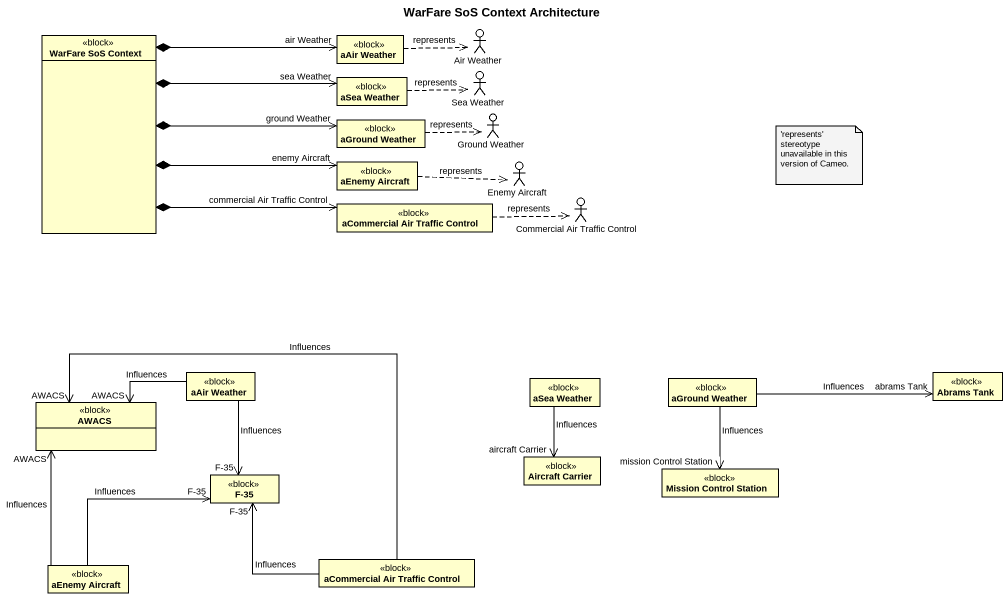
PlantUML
@startuml
title WarFare SoS Context Architecture
allowmixing
hide circle
hide empty members
class "WarFare SoS Context" as WarFare_SoS_Context <<block>>
class "aAir Weather" as aAir_Weather <<block>>
actor "Air Weather" as Air_Weather
class "aSea Weather" as aSea_Weather <<block>>
actor "Sea Weather" as Sea_Weather
class "aGround Weather" as aGround_Weather <<block>>
actor "Ground Weather" as Ground_Weather
class "aEnemy Aircraft" as aEnemy_Aircraft <<block>>
actor "Enemy Aircraft" as Enemy_Aircraft
class "aCommercial Air Traffic Control" as aCommercial_Air_Traffic <<block>>
actor "Commercial Air Traffic Control" as Commercial_Air_Traffic
class "aAir Weather" as aAir_Weather_2 <<block>>
class "aSea Weather" as aSea_Weather_2 <<block>>
class "aGround Weather" as aGround_Weather_2 <<block>>
class "Abrams Tank" as Abrams_Tank <<block>>
class AWACS <<block>>
class "F-35" as F_35 <<block>>
class "Aircraft Carrier" as Aircraft_Carrier <<block>>
class "Mission Control Station" as Mission_Control_Station <<block>>
class "aEnemy Aircraft" as aEnemy_Aircraft_2 <<block>>
class "aCommercial Air Traffic Control" as aCommercial_Air_Traffic_2 <<block>>
WarFare_SoS_Context *-right-> "air Weather" aAir_Weather
WarFare_SoS_Context *-right-> "sea Weather" aSea_Weather
WarFare_SoS_Context *-right-> "ground Weather" aGround_Weather
WarFare_SoS_Context *-right-> "enemy Aircraft" aEnemy_Aircraft
WarFare_SoS_Context *-right-> "commercial Air Traffic Control" aCommercial_Air_Traffic
aAir_Weather .right.> Air_Weather : represents
aSea_Weather .right.> Sea_Weather : represents
aGround_Weather .right.> Ground_Weather : represents
aEnemy_Aircraft .right.> Enemy_Aircraft : represents
aCommercial_Air_Traffic .right.> Commercial_Air_Traffic : represents
aAir_Weather_2 -left-> "AWACS" AWACS : Influences
aAir_Weather_2 --> "F-35" F_35 : Influences
aSea_Weather_2 --> "aircraft Carrier" Aircraft_Carrier : Influences
aGround_Weather_2 -right-> "abrams Tank" Abrams_Tank : Influences
aGround_Weather_2 --> "mission Control Station" Mission_Control_Station : Influences
aEnemy_Aircraft_2 -up-> "AWACS" AWACS : Influences
aEnemy_Aircraft_2 -right-> "F-35" F_35 : Influences
aCommercial_Air_Traffic_2 -left-> "AWACS" AWACS : Influences
aCommercial_Air_Traffic_2 -left-> "F-35" F_35 : Influences
note as N1
  ~'represents' stereotype unavailable in this version of Cameo.
end note
@enduml
